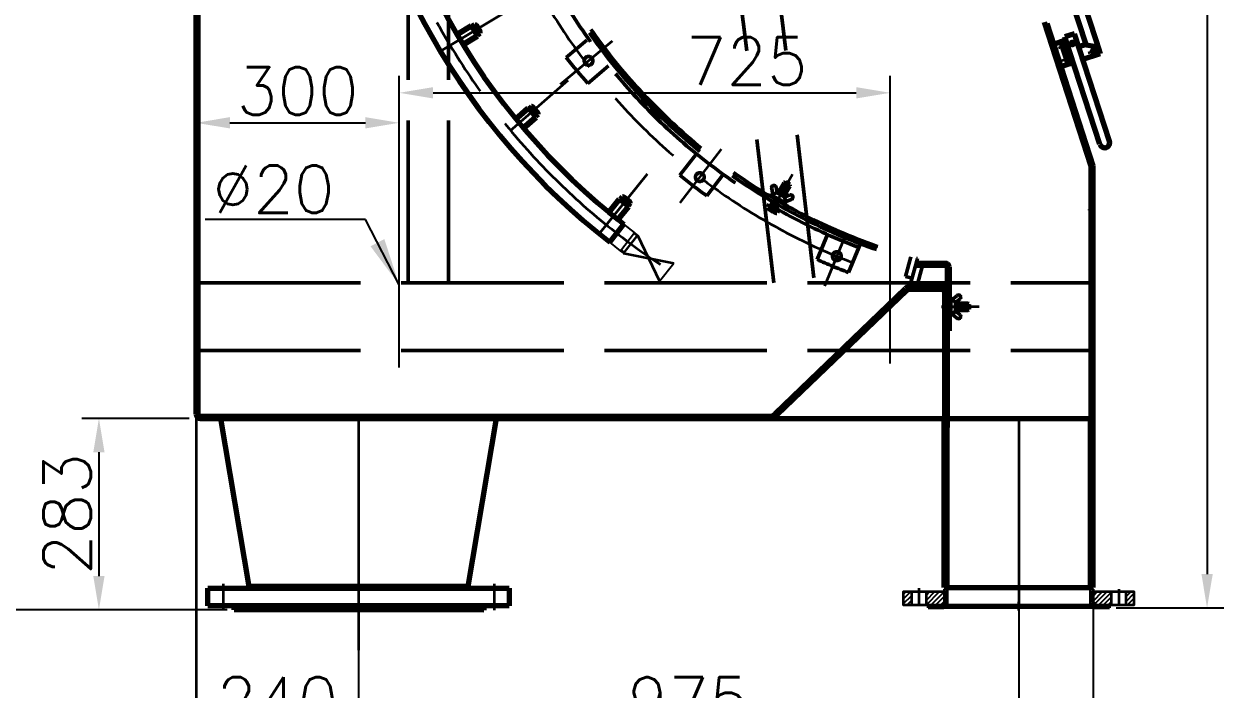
# Model space of a CAD drawing. Extents: x 0 to 8400, y -53 to 5887.
# Drawn here: x 3817 to 5589, y 1955 to 2937 of the extents above; entities that cross this region are included whole.
import ezdxf

# ---------------------------------------------------------------- set-up
doc = ezdxf.new("R2010")
doc.units = 0
doc.header["$LTSCALE"] = 20
doc.header["$PDSIZE"] = -1
for name, pattern in [('ACAD_ISO02W100', [15, 12, -3]), ('ACAD_ISO08W100', [36, 24, -3, 6, -3]), ('CENTER', [2, 1.25, -0.25, 0.25, -0.25])]:
    doc.linetypes.add(name, pattern=pattern)
doc.layers.get('0').update_dxf_attribs({"linetype": 'CONTINUOUS'})
doc.layers.get('DEFPOINTS').update_dxf_attribs({"linetype": 'CONTINUOUS'})
for name, color, linetype in [('AHG-CON-35', 3, 'CONTINUOUS'), ('AHG-CON-70', 7, 'CONTINUOUS'), ('GEOM1', 7, 'CONTINUOUS')]:
    doc.layers.add(name, color=color, linetype=linetype)
for name, color, linetype, lineweight in [('M_EQUIP_A1', 1, 'CONTINUOUS', 35), ('M_EQUIP_D1', 3, 'CONTINUOUS', 35), ('M_EQUIP_E3', 3, 'ACAD_ISO08W100', 35), ('M_EQUIP_E5', 2, 'ACAD_ISO02W100', 50), ('M_EQUIP_E7', 7, 'CONTINUOUS', 70), ('M_EQUIP_E8', 8, 'ACAD_ISO08W100', 18), ('M_EQUIP_H_', 4, 'CONTINUOUS', 25)]:
    doc.layers.add(name, color=color, linetype=linetype, lineweight=lineweight)
doc.styles.add('SIMPLEX', font='simplex')
doc.dimstyles.new('NORDIC', dxfattribs={"dimscale": 20, "dimtxt": 3.5, "dimasz": 3.5, "dimexe": 1.25, "dimexo": 0, "dimgap": 0.6, "dimtad": 0, "dimdec": 0, "dimdsep": 46, "dimtxsty": 'SIMPLEX', "dimcen": 2.5, "dimclrd": 3, "dimclre": 3, "dimclrt": 3, "dimadec": 0, "dimazin": 0, "dimtfac": 1, "dimtdec": 0, "dimtmove": 2, "dimatfit": 3, "dimfxl": 0, "dimtvp": 1, "dimtolj": 1, "dimarcsym": 0})
doc.dimstyles.new('NORDIC-1-35-0', dxfattribs={"dimscale": 20, "dimtxt": 3.5, "dimasz": 2.5, "dimexe": 1.25, "dimexo": 0.5, "dimgap": 0.6, "dimtad": 1, "dimdec": 0, "dimdsep": 46, "dimtxsty": 'SIMPLEX', "dimcen": 2.5, "dimclrd": 256, "dimclre": 256, "dimclrt": 3, "dimadec": 1, "dimazin": 2, "dimtfac": 1, "dimtdec": 0, "dimtmove": 0, "dimatfit": 0, "dimfxl": 0, "dimtolj": 1, "dimtzin": 0, "dimarcsym": 0})

# ---------------------------------------------------------------- blocks, each defined once
blk = doc.blocks.new('*D27')
at = {"layer": 'DEFPOINTS', "color": 0, "linetype": 'Continuous', "lineweight": 35, "transparency": 16777216}
for p in [(4070.7, 2012.5), (4310.7, 1890.6), (4310.7, 1890.6)]:
    blk.add_point(p, dxfattribs=at)
at = {"layer": 'M_EQUIP_D1', "color": 3, "linetype": 'Continuous', "lineweight": -2, "transparency": 16777216}
for p, q in [((4070.7, 2002.5), (4070.7, 1865.6)), ((4310.7, 1900.6), (4310.7, 1915.6)), ((4120.7, 1890.6), (4260.7, 1890.6))]:
    blk.add_line(p, q, dxfattribs=at)
at = {"layer": 'M_EQUIP_D1', "color": 3, "linetype": 'Continuous', "lineweight": 35, "transparency": 16777216}
for points in [[(4120.7, 1899), (4120.7, 1882.3), (4070.7, 1890.6)], [(4260.7, 1899), (4260.7, 1882.3), (4310.7, 1890.6)]]:
    blk.add_solid(points, dxfattribs=at)
at = {"layer": 'M_EQUIP_D1', "color": 3, "linetype": 'Continuous', "lineweight": 35, "transparency": 16777216, "insert": (4190.7, 1937.6), "char_height": 70, "attachment_point": 5, "style": 'SIMPLEX'}
blk.add_mtext('\\A1;240', dxfattribs=at)
blk = doc.blocks.new('*D25')
at = {"layer": 'DEFPOINTS', "color": 0, "linetype": 'Continuous', "lineweight": 35, "transparency": 16777216}
for p in [(5395.2, 2098), (4070.7, 1959.3), (5395.2, 1708.3)]:
    blk.add_point(p, dxfattribs=at)
at = {"layer": 'M_EQUIP_D1', "color": 3, "linetype": 'Continuous', "lineweight": -2, "transparency": 16777216}
for p, q in [((5395.2, 2088), (5395.2, 1683.3)), ((4070.7, 1949.3), (4070.7, 1683.3)), ((4120.7, 1708.3), (5345.2, 1708.3))]:
    blk.add_line(p, q, dxfattribs=at)
at = {"layer": 'M_EQUIP_D1', "color": 3, "linetype": 'Continuous', "lineweight": 35, "transparency": 16777216}
for points in [[(4120.7, 1716.6), (4120.7, 1699.9), (4070.7, 1708.3)], [(5345.2, 1716.6), (5345.2, 1699.9), (5395.2, 1708.3)]]:
    blk.add_solid(points, dxfattribs=at)
at = {"layer": 'M_EQUIP_D1', "color": 3, "linetype": 'Continuous', "lineweight": 35, "transparency": 16777216, "insert": (4732.9, 1755.3), "char_height": 70, "attachment_point": 5, "style": 'SIMPLEX'}
blk.add_mtext('\\A1;1325', dxfattribs=at)
blk = doc.blocks.new('*X2')
at = {"color": 0, "linetype": 'Continuous'}
for p, q in [((3504.1, 1000.9), (3506.6, 1003.4)), ((3504.1, 996.6), (3508.1, 1000.6)), ((3504.1, 992.4), (3508.1, 996.4)), ((3719.2, 1003.9), (3719.4, 1004.1)), ((3719.2, 999.6), (3722.1, 1002.6)), ((3719.2, 995.4), (3723.2, 999.4)), ((3719.2, 991.1), (3723.2, 995.1)), ((3479.6, 976.4), (3481.4, 978.3)), ((3481.7, 974.3), (3485.7, 978.3)), ((3485.9, 974.3), (3489.9, 978.3)), ((3490.2, 974.3), (3494.2, 978.3)), ((3494.4, 974.3), (3498.4, 978.3)), ((3498.6, 974.3), (3508.1, 983.7)), ((3503.2, 974.6), (3507.7, 979.1)), ((3504.1, 988.2), (3508.1, 992.2)), ((3504.1, 983.9), (3508.1, 987.9)), ((3719.2, 986.9), (3723.2, 990.9)), ((3719.2, 982.6), (3723.2, 986.6)), ((3719.6, 978.8), (3723.2, 982.4)), ((3721.3, 976.3), (3724.1, 979.1)), ((3723.9, 974.6), (3727.5, 978.3)), ((3727.7, 974.3), (3731.7, 978.3)), ((3732, 974.3), (3736, 978.3)), ((3736.2, 974.3), (3740.2, 978.3)), ((3740.5, 974.3), (3744.5, 978.3)), ((3744.7, 974.3), (3747.6, 977.2))]:
    blk.add_line(p, q, dxfattribs=at)
blk = doc.blocks.new('09565564')
at = {"layer": 'M_EQUIP_A1', "color": 7, "linetype": 'Continuous'}
for p, q in [((-109.6, -2.3), (-105.5, 0)), ((105.6, 0), (-105.5, 0)), ((105.6, 0), (109.6, -2.3)), ((-134, -30), (-134, -26)), ((134, -30), (-134, -30)), ((134, -26), (134, -30))]:
    blk.add_line(p, q, dxfattribs=at)
at = {"layer": 'M_EQUIP_A1', "color": 1, "linetype": 'CENTER'}
for p in [(0, 4), (0, -34)]:
    blk.add_line(p, (0, -21), dxfattribs=at)
at = {"layer": 'M_EQUIP_A1', "color": 7, "linetype": 'Continuous'}
for points in [[(-134, -30), (-112.5, -30, 0.414214), (-105.5, -23), (-105.5, 0)], [(105.6, 0), (105.6, -23, 0.414214), (112.6, -30), (134, -30)], [(-134, -26), (-112.5, -26, 0.414214), (-109.6, -23), (-109.6, -2.3)], [(109.6, -2.3), (109.6, -23, 0.414214), (112.6, -26), (134, -26)]]:
    blk.add_lwpolyline(points, format="xyb", dxfattribs=at)
at = {"layer": 'M_EQUIP_H_', "color": 4, "linetype": 'Continuous'}
blk.add_blockref('*X2', (-3613.6, -1004.3), dxfattribs=at)
blk = doc.blocks.new('*X4')
at = {"color": 0, "linetype": 'Continuous'}
for p, q in [((3443.6, 989.9), (3454.2, 1000.5)), ((3443.6, 997), (3447.1, 1000.5)), ((3443.6, 982.9), (3455.1, 994.4)), ((3477.1, 981), (3496.6, 1000.5)), ((3477.1, 988.1), (3489.5, 1000.5)), ((3477.1, 995.2), (3482.4, 1000.5)), ((3483.7, 980.5), (3503.7, 1000.5)), ((3490.7, 980.5), (3504.1, 993.8)), ((3723.2, 993.7), (3729.9, 1000.5)), ((3723.2, 986.6), (3737, 1000.5)), ((3726.1, 982.5), (3744.1, 1000.5)), ((3731.1, 980.5), (3750.1, 999.5)), ((3738.2, 980.5), (3750.1, 992.4)), ((3772.1, 1000.2), (3772.4, 1000.5)), ((3772.1, 993.2), (3779.4, 1000.5)), ((3772.1, 986.1), (3783.6, 997.6)), ((3448.3, 980.5), (3455.1, 987.3)), ((3497.8, 980.5), (3504.1, 986.7)), ((3745.3, 980.5), (3750.1, 985.3)), ((3773.6, 980.5), (3783.6, 990.5)), ((3780.6, 980.5), (3783.6, 983.5))]:
    blk.add_line(p, q, dxfattribs=at)
blk = doc.blocks.new('09580249')
at = {"layer": 'M_EQUIP_A1', "color": 1, "linetype": 'CENTER'}
for p, q in [((-147.5, 20), (-147.5, -10)), ((147.5, 18.8), (147.5, -10)), ((0, 0), (0, -10))]:
    blk.add_line(p, q, dxfattribs=at)
at = {"layer": 'M_EQUIP_A1', "color": 7, "linetype": 'Continuous'}
for p, q in [((-158.5, 15), (-136.5, 15)), ((136.5, 15), (158.5, 15)), ((-136.5, -5), (-158.5, -5)), ((114.6, -5), (-114.5, -5)), ((158.5, -5), (136.5, -5))]:
    blk.add_line(p, q, dxfattribs=at)
for points in [[(-158.5, -5), (-170, -5), (-170, 15), (-158.5, 15)], [(-114.5, -5), (-136.5, -5), (-136.5, 15), (-109.5, 15), (-109.5, 0)], [(109.6, 15), (136.5, 15), (136.5, -5), (114.6, -5), (109.6, 0)], [(158.5, 15), (170, 15), (170, -5), (158.5, -5)]]:
    blk.add_lwpolyline(points, close=True, dxfattribs=at)
at = {"layer": 'M_EQUIP_H_', "color": 4, "linetype": 'Continuous'}
blk.add_blockref('*X4', (-3613.6, -985.5), dxfattribs=at)
blk = doc.blocks.new('*D26')
at = {"layer": 'DEFPOINTS', "color": 0, "linetype": 'Continuous', "lineweight": 35, "transparency": 16777216}
for p in [(5285.6, 2111.8), (4310.7, 2023), (5285.6, 1890.6)]:
    blk.add_point(p, dxfattribs=at)
at = {"layer": 'M_EQUIP_D1', "color": 3, "linetype": 'Continuous', "lineweight": -2, "transparency": 16777216}
for p, q in [((5285.6, 2101.8), (5285.6, 1865.6)), ((4310.7, 2013), (4310.7, 1865.6)), ((4360.7, 1890.6), (5235.6, 1890.6))]:
    blk.add_line(p, q, dxfattribs=at)
at = {"layer": 'M_EQUIP_D1', "color": 3, "linetype": 'Continuous', "lineweight": 35, "transparency": 16777216}
for points in [[(4360.7, 1899), (4360.7, 1882.3), (4310.7, 1890.6)], [(5235.6, 1899), (5235.6, 1882.3), (5285.6, 1890.6)]]:
    blk.add_solid(points, dxfattribs=at)
at = {"layer": 'M_EQUIP_D1', "color": 3, "linetype": 'Continuous', "lineweight": 35, "transparency": 16777216, "insert": (4798.2, 1937.6), "char_height": 70, "attachment_point": 5, "style": 'SIMPLEX'}
blk.add_mtext('\\A1;975', dxfattribs=at)
blk = doc.blocks.new('13250724')
at = {"layer": 'AHG-CON-35', "linetype": 'Continuous'}
for p, q in [((6.4, 15.545), (0, 15.145)), ((6.4, -15.545), (0, -15.145))]:
    blk.add_line(p, q, dxfattribs=at)
at = {"layer": 'AHG-CON-70', "linetype": 'Continuous'}
for p, q in [((0, 16.625), (6.4, 17.025)), ((6.4, 17.025), (26.4, 17.025)), ((6.4, 17.025), (6.4, -17.025)), ((26.4, 17.025), (26.4, -17.025)), ((0, -16.625), (6.4, -17.025)), ((6.4, -17.025), (26.4, -17.025))]:
    blk.add_line(p, q, dxfattribs=at)
at = {"layer": 'M_EQUIP_E8', "linetype": 'CENTER'}
blk.add_line((-4, 0), (30.4, 0), dxfattribs=at)
blk = doc.blocks.new('A$C5092')
at = {"layer": 'AHG-CON-35', "linetype": 'Continuous'}
blk.add_line((44.5, 71.1), (24, 44.9), dxfattribs=at)
at = {"layer": 'GEOM1', "color": 7, "linetype": 'Continuous'}
for p, q in [((23.8, 87.6), (3.1, 61)), ((44.2, 71.4), (23.5, 44.8)), ((76.7, 3.4), (97.4, 30))]:
    blk.add_line(p, q, dxfattribs=at)
at = {"layer": 'M_EQUIP_A1', "color": 7, "linetype": 'Continuous'}
for p, q in [((44.2, 71.4), (76.7, 3.4)), ((23.5, 44.8), (97.4, 30))]:
    blk.add_line(p, q, dxfattribs=at)
at = {"linetype": 'Continuous', "rotation": 141.8341628584372}
blk.add_blockref('13250724', (34.2, 58), dxfattribs=at)
blk = doc.blocks.new('*D33')
at = {"layer": 'DEFPOINTS', "color": 0, "linetype": 'Continuous', "lineweight": 35, "transparency": 16777216}
for p in [(3992.9, 4323.5), (3698.5, 2071.9), (4032.6, 2071.9)]:
    blk.add_point(p, dxfattribs=at)
at = {"layer": 'M_EQUIP_D1', "color": 3, "linetype": 'Continuous', "lineweight": -2, "transparency": 16777216}
for p, q in [((3982.9, 4323.5), (3673.5, 4323.5)), ((3698.5, 4273.5), (3698.5, 2121.9)), ((4022.6, 2071.9), (3673.5, 2071.9))]:
    blk.add_line(p, q, dxfattribs=at)
at = {"layer": 'M_EQUIP_D1', "color": 3, "linetype": 'Continuous', "lineweight": 35, "transparency": 16777216}
for points in [[(3690.1, 4273.5), (3706.8, 4273.5), (3698.5, 4323.5)], [(3690.1, 2121.9), (3706.8, 2121.9), (3698.5, 2071.9)]]:
    blk.add_solid(points, dxfattribs=at)
at = {"layer": 'M_EQUIP_D1', "color": 3, "linetype": 'Continuous', "lineweight": 35, "transparency": 16777216, "insert": (3651.5, 3197.7), "char_height": 70, "attachment_point": 5, "rotation": 90, "style": 'SIMPLEX'}
blk.add_mtext('\\A1;2250', dxfattribs=at)
blk = doc.blocks.new('*D34')
at = {"layer": 'DEFPOINTS', "color": 0, "linetype": 'Continuous', "lineweight": 35, "transparency": 16777216}
for p in [(4370.7, 2791.4), (4370.7, 2419.9), (4070.7, 2360.9)]:
    blk.add_point(p, dxfattribs=at)
at = {"layer": 'M_EQUIP_D1', "color": 3, "linetype": 'Continuous', "lineweight": -2, "transparency": 16777216}
for p, q in [((4070.7, 2370.9), (4070.7, 2816.4)), ((4370.7, 2429.9), (4370.7, 2816.4)), ((4120.7, 2791.4), (4320.7, 2791.4))]:
    blk.add_line(p, q, dxfattribs=at)
at = {"layer": 'M_EQUIP_D1', "color": 3, "linetype": 'Continuous', "lineweight": 35, "transparency": 16777216}
for points in [[(4120.7, 2799.8), (4120.7, 2783.1), (4070.7, 2791.4)], [(4320.7, 2799.8), (4320.7, 2783.1), (4370.7, 2791.4)]]:
    blk.add_solid(points, dxfattribs=at)
at = {"layer": 'M_EQUIP_D1', "color": 3, "linetype": 'Continuous', "lineweight": 35, "transparency": 16777216, "insert": (4220.7, 2838.4), "char_height": 70, "attachment_point": 5, "style": 'SIMPLEX'}
blk.add_mtext('\\A1;300', dxfattribs=at)
blk = doc.blocks.new('*D35')
at = {"layer": 'DEFPOINTS', "color": 0, "linetype": 'Continuous', "lineweight": 35, "transparency": 16777216}
for p in [(5095.7, 2835.7), (4370.7, 2550.5), (5095.7, 2425.9)]:
    blk.add_point(p, dxfattribs=at)
at = {"layer": 'M_EQUIP_D1', "color": 3, "linetype": 'Continuous', "lineweight": -2, "transparency": 16777216}
for p, q in [((4370.7, 2560.5), (4370.7, 2860.7)), ((5095.7, 2435.9), (5095.7, 2860.7)), ((4420.7, 2835.7), (5045.7, 2835.7))]:
    blk.add_line(p, q, dxfattribs=at)
at = {"layer": 'M_EQUIP_D1', "color": 3, "linetype": 'Continuous', "lineweight": 35, "transparency": 16777216}
for points in [[(4420.7, 2844.1), (4420.7, 2827.4), (4370.7, 2835.7)], [(5045.7, 2844.1), (5045.7, 2827.4), (5095.7, 2835.7)]]:
    blk.add_solid(points, dxfattribs=at)
at = {"layer": 'M_EQUIP_D1', "color": 3, "linetype": 'Continuous', "lineweight": 35, "transparency": 16777216, "insert": (4883.9, 2882.7), "char_height": 70, "attachment_point": 5, "style": 'SIMPLEX'}
blk.add_mtext('\\A1;725', dxfattribs=at)
blk = doc.blocks.new('*D38')
at = {"layer": 'DEFPOINTS', "color": 0, "linetype": 'Continuous', "lineweight": 35, "transparency": 16777216}
for p in [(4070.7, 2354.9), (3927.3, 2071.9), (4126.8, 2071.9)]:
    blk.add_point(p, dxfattribs=at)
at = {"layer": 'M_EQUIP_D1', "color": 3, "linetype": 'Continuous', "lineweight": -2, "transparency": 16777216}
for p, q in [((4060.7, 2354.9), (3902.3, 2354.9)), ((3927.3, 2304.9), (3927.3, 2121.9)), ((4116.8, 2071.9), (3902.3, 2071.9))]:
    blk.add_line(p, q, dxfattribs=at)
at = {"layer": 'M_EQUIP_D1', "color": 3, "linetype": 'Continuous', "lineweight": 35, "transparency": 16777216}
for points in [[(3919, 2304.9), (3935.6, 2304.9), (3927.3, 2354.9)], [(3919, 2121.9), (3935.6, 2121.9), (3927.3, 2071.9)]]:
    blk.add_solid(points, dxfattribs=at)
at = {"layer": 'M_EQUIP_D1', "color": 3, "linetype": 'Continuous', "lineweight": 35, "transparency": 16777216, "insert": (3880.3, 2213.4), "char_height": 70, "attachment_point": 5, "rotation": 90, "style": 'SIMPLEX'}
blk.add_mtext('\\A1;283', dxfattribs=at)
blk = doc.blocks.new('*D40')
at = {"layer": 'DEFPOINTS', "color": 0, "linetype": 'Continuous', "lineweight": 35, "transparency": 16777216}
for p in [(5105.7, 4374.9), (5419.6, 2074.9), (5563.6, 2074.9)]:
    blk.add_point(p, dxfattribs=at)
at = {"layer": 'M_EQUIP_D1', "color": 3, "linetype": 'Continuous', "lineweight": -2, "transparency": 16777216}
for p, q in [((5115.7, 4374.9), (5588.6, 4374.9)), ((5563.6, 4324.9), (5563.6, 2124.9)), ((5429.6, 2074.9), (5588.6, 2074.9))]:
    blk.add_line(p, q, dxfattribs=at)
at = {"layer": 'M_EQUIP_D1', "color": 3, "linetype": 'Continuous', "lineweight": 35, "transparency": 16777216}
for points in [[(5555.3, 4324.9), (5572, 4324.9), (5563.6, 4374.9)], [(5555.3, 2124.9), (5572, 2124.9), (5563.6, 2074.9)]]:
    blk.add_solid(points, dxfattribs=at)
at = {"layer": 'M_EQUIP_D1', "color": 3, "linetype": 'Continuous', "lineweight": 35, "transparency": 16777216, "insert": (5516.6, 3224.9), "char_height": 70, "attachment_point": 5, "rotation": 90, "style": 'SIMPLEX'}
blk.add_mtext('\\A1;2300', dxfattribs=at)

msp = doc.modelspace()

# ---------------------------------------------------------------- linework, layer by layer
at = {"layer": 'M_EQUIP_D1', "linetype": 'Continuous', "lineweight": 35}
msp.add_line((4070.7, 2354.9), (4070.7, 1905.4), dxfattribs=at)
at = {"layer": 'M_EQUIP_E3', "linetype": 'ACAD_ISO08W100', "lineweight": 35}
for p, q in [((4431.5, 2897.2), (4528.9, 2955.8)), ((4685.1, 2912.2), (4608.5, 2847.9)), ((4534.4, 2779.6), (4620.2, 2854.2)), ((4846.3, 2752.3), (4785.3, 2673.1)), ((4665.9, 2627.6), (4737.4, 2716)), ((5028.4, 2622.1), (4998.5, 2550)), ((4310.7, 2354.9), (4310.7, 2022.1)), ((5285.6, 2354.9), (5285.6, 2090.9)), ((4110.7, 2110.6), (4110.7, 2071.6)), ((4510.7, 2110.6), (4510.7, 2071.6))]:
    msp.add_line(p, q, dxfattribs=at)
at = {"layer": 'M_EQUIP_E3', "color": 3, "linetype": 'Continuous', "lineweight": 35}
for p, q in [((4457.1, 2919.9), (4478.6, 2932.8)), ((4463.6, 2909.2), (4485, 2922.1)), ((5359.2, 2906.3), (5344.4, 2901.5)), ((5372, 2911), (5361.1, 2907.4)), ((5366.3, 2903.6), (5363.1, 2913.5)), ((5366.8, 2888.8), (5349, 2883)), ((5388.1, 2894.7), (5401.5, 2899.1)), ((5393.8, 2904.7), (5398.4, 2890.6)), ((4543.9, 2794.8), (4562.8, 2811.2)), ((4552.1, 2785.3), (4571, 2801.7)), ((4951.7, 2715.1), (4923.9, 2666.9)), ((4945.3, 2704), (4919.7, 2659.7)), ((4941, 2703.3), (4931.3, 2686.5)), ((4946.8, 2699.9), (4937.2, 2683.1)), ((4682.2, 2657.7), (4697.9, 2677.1)), ((4931.3, 2679.7), (4930.4, 2678.2)), ((4691.9, 2649.9), (4707.6, 2669.3)), ((5171.5, 2519.6), (5198.4, 2519.6)), ((5227.2, 2519.6), (5171.6, 2519.6)), ((5186.4, 2519.6), (5184.6, 2519.6)), ((5211.6, 2523), (5192.2, 2523)), ((5211.6, 2516.2), (5192.2, 2516.2)), ((4310.7, 2023), (4310.7, 2012.5))]:
    msp.add_line(p, q, dxfattribs=at)
at = {"layer": 'M_EQUIP_E3', "linetype": 'ACAD_ISO08W100', "lineweight": 35}
for centre, radius, start, end in [((5313.2, 3427), 1011.8, 137.444, 236.6382), ((5359.4, 3421.2), 895, 140.8994, 249.1006)]:
    msp.add_arc(centre, radius, start, end, dxfattribs=at)
at = {"layer": 'M_EQUIP_E5', "linetype": 'ACAD_ISO02W100', "lineweight": 50}
for p, q in [((4780.8, 4219.3), (4941.6, 2898.1)), ((4383.7, 2554.9), (4383.7, 4211.9)), ((4443.7, 2554.9), (4443.7, 4211.9)), ((4721.3, 4212), (4883.8, 2897.6)), ((4647.8, 2913.7), (4617.2, 2887.9)), ((4680, 2875.4), (4649.4, 2849.6)), ((4898.6, 2766.9), (4923.7, 2554.9)), ((4958.3, 2773.5), (4983.2, 2562.2)), ((4809.6, 2745.7), (4785.2, 2714)), ((4849.2, 2715.3), (4824.9, 2683.6)), ((5003.1, 2626.4), (4987.8, 2589.5)), ((5049.3, 2607.3), (5034, 2570.3)), ((5118.3, 2564.5), (5126.1, 2593.5)), ((4073.7, 2554.9), (5392.6, 2554.9)), ((4073.7, 2454.9), (5392.6, 2454.9))]:
    msp.add_line(p, q, dxfattribs=at)
at = {"layer": 'M_EQUIP_E5', "color": 2, "linetype": 'Continuous', "lineweight": 50}
for p, q in [((5346.7, 2910.6), (5357.5, 2877.3)), ((4922.5, 2684.4), (4920.8, 2694.6)), ((4928.7, 2688), (4927.5, 2696.5)), ((4918.4, 2686.1), (4917, 2683.8)), ((4918.4, 2686.1), (4930.8, 2678.9)), ((4923.6, 2686.4), (4922.2, 2683.9)), ((4928.7, 2688), (4923.6, 2686.4)), ((4928.7, 2688), (4934.3, 2684.7)), ((4943.3, 2671.8), (4930.8, 2678.9)), ((4939.7, 2681.6), (4934.1, 2684.9)), ((4941, 2676.4), (4939.5, 2673.9)), ((4939.7, 2681.6), (4947.7, 2684.8)), ((4939.7, 2681.6), (4941, 2676.4)), ((4939.8, 2674.4), (4949.4, 2678)), ((4943.3, 2671.8), (4942, 2669.4)), ((5051.6, 2612.9), (5049.3, 2607.3)), ((5125.4, 2552.2), (5135.8, 2590.8)), ((5142.8, 2578.6), (5133.2, 2581.2)), ((5135, 2549.6), (5142.8, 2578.6)), ((5128, 2561.9), (5118.3, 2564.5)), ((5135, 2549.6), (5125.4, 2552.2)), ((5182.7, 2534), (5182.7, 2505.2)), ((5185.4, 2534), (5185.4, 2519.6)), ((5186, 2529.6), (5193.9, 2536.1)), ((5188.3, 2529.6), (5185.4, 2529.6)), ((5185.4, 2505.2), (5185.4, 2519.6)), ((5192.2, 2525.9), (5188.2, 2529.6)), ((5192.2, 2525.9), (5199, 2531.3)), ((5192.2, 2525.9), (5192.2, 2519.5)), ((5192.2, 2513.3), (5192.2, 2519.7)), ((5185.4, 2505.2), (5182.7, 2505.2)), ((5188.3, 2509.6), (5185.4, 2509.6)), ((5186, 2509.6), (5193.9, 2503.1)), ((5192.2, 2513.3), (5188.2, 2509.5)), ((5192.2, 2513.3), (5199, 2507.9))]:
    msp.add_line(p, q, dxfattribs=at)
at = {"layer": 'M_EQUIP_E5', "linetype": 'ACAD_ISO02W100', "lineweight": 50}
for centre in [(4650.3, 2883), (4814.6, 2711.2), (5016.9, 2594.4)]:
    msp.add_circle(centre, 6.5, dxfattribs=at)
for radius, start, end in [(865, 135.5916, 254.2668), (860, 134.9292, 254.9292), (871, 140.8552, 249.1448), (911, 230.9275, 234.0725), (911, 245.9275, 249.0725)]:
    msp.add_arc((5359.4, 3421.2), radius, start, end, dxfattribs=at)
at = {"layer": 'M_EQUIP_E5', "color": 2, "linetype": 'Continuous', "lineweight": 50}
for centre, radius, start, end in [((5329.7, 3455.5), 911, 218.5453, 221.6904), ((4924.1, 2695.5), 3.5, 16.2941, 196.2941), ((4948.6, 2681.4), 3.5, 283.7059, 103.7059), ((5196.4, 2533.7), 3.5, 316.2941, 136.2941), ((5196.4, 2505.5), 3.5, 223.7059, 43.7059)]:
    msp.add_arc(centre, radius, start, end, dxfattribs=at)
at = {"layer": 'M_EQUIP_E7', "linetype": 'Continuous', "lineweight": 70}
for p, q in [((4070.7, 2360.9), (4070.7, 3214.9)), ((4073.7, 2361.1), (4073.7, 3214.9)), ((5378.2, 2978.7), (5399.8, 2912.1)), ((5363, 2973.7), (5384.6, 2907.2)), ((5392.6, 2727.4), (5323.4, 2940.2)), ((5392.8, 2727), (5324.4, 2937.4)), ((5395.6, 2727.9), (5327.3, 2938.1)), ((4465.1, 2906.7), (4486.5, 2919.5)), ((5355.3, 2913.4), (5335.1, 2906.8)), ((5349.5, 2911.5), (5360.4, 2878.3)), ((5368, 2923), (5353.7, 2918.4)), ((5405.2, 2759.8), (5353.7, 2918.4)), ((5419.5, 2764.4), (5368, 2923)), ((5402.7, 2903.2), (5382.3, 2906.4)), ((5399.8, 2912.1), (5406, 2893.1)), ((5406, 2893.1), (5380.4, 2884.8)), ((5366.1, 2880.1), (5345.9, 2873.6)), ((4542, 2797), (4560.8, 2813.4)), ((4568, 2814.9), (4575.4, 2806.3)), ((4572.6, 2801.4), (4575.8, 2804.2)), ((4554.1, 2783.1), (4573, 2799.5)), ((5392.6, 2354.9), (5392.6, 2727.4)), ((5395.6, 2354.9), (5395.6, 2727.9)), ((4679.9, 2659.6), (4695.6, 2679)), ((4695.6, 2679), (4710, 2667.4)), ((4697.6, 2678.7), (4700.3, 2682.1)), ((4698.4, 2676.7), (4707.2, 2669.6)), ((4700.5, 2676.4), (4703.2, 2679.7)), ((4702.4, 2681.7), (4711.2, 2674.6)), ((4694.2, 2648), (4710, 2667.4)), ((4706.4, 2671.6), (4709, 2674.9)), ((4709.3, 2669.3), (4712, 2672.6)), ((5134, 2584.3), (5176.7, 2584.3)), ((5134, 2581.3), (5176.5, 2581.3)), ((5179.7, 2578.1), (5179.7, 2341.3)), ((5182.7, 2578.3), (5182.7, 2484.3)), ((4926.2, 2361.9), (5118.3, 2546.5)), ((4928.9, 2360.5), (5120.4, 2544)), ((5123.2, 2545.6), (5172.5, 2545.6)), ((5123.6, 2549.6), (5173.7, 2549.6)), ((5175.7, 2542.4), (5175.7, 2341.3)), ((5185.4, 2534), (5182.7, 2534)), ((5179.7, 2484.3), (5182.7, 2484.3)), ((4076.9, 2357.9), (4921, 2357.9)), ((4076.7, 2354.9), (4107.5, 2354.9)), ((4107.5, 2354.9), (5176.5, 2354.9)), ((4149.2, 2106.7), (4107.5, 2354.9)), ((4472.5, 2106.7), (4514.3, 2354.9)), ((5175.6, 2104.9), (5175.6, 2354.9)), ((5175.6, 2354.9), (5395.6, 2354.9)), ((5179.6, 2104.9), (5179.6, 2354.9)), ((5391.6, 2354.9), (5396.1, 2354.9)), ((5391.6, 2104.9), (5391.6, 2354.9)), ((5395.6, 2354.9), (5396.1, 2354.9)), ((5395.6, 2104.9), (5395.6, 2354.9)), ((4088.2, 2104.1), (4533.2, 2104.1)), ((4088.2, 2078.1), (4088.2, 2104.1)), ((4149.2, 2106.7), (4472.5, 2106.7)), ((4149.2, 2106.7), (4472.5, 2106.7)), ((4149.2, 2106.7), (4149.2, 2104.1)), ((4468.6, 2106.7), (4152.7, 2106.7)), ((4472.5, 2106.7), (4472.5, 2104.1)), ((4533.2, 2104.1), (4533.2, 2078.1)), ((5175.6, 2104.9), (5395.6, 2104.9)), ((5180.1, 2104.9), (5391.2, 2104.9)), ((4533.2, 2078.1), (4088.2, 2078.1)), ((4126.8, 2071.9), (4126.8, 2078.1)), ((4495.7, 2078.1), (4495.7, 2071.7)), ((4495.7, 2071.7), (4126.8, 2071.9))]:
    msp.add_line(p, q, dxfattribs=at)
at = {"layer": 'M_EQUIP_E7', "color": 7, "linetype": 'Continuous', "lineweight": 70}
for p, q in [((4455.6, 2922.5), (4477, 2935.4)), ((4477, 2935.4), (4486.5, 2919.5)), ((4478.8, 2934.4), (4482.4, 2936.6)), ((4478.8, 2932.3), (4484.6, 2922.6)), ((4480.7, 2931.2), (4484.4, 2933.4)), ((4484.3, 2935.6), (4490.1, 2925.9)), ((4484.6, 2924.7), (4488.2, 2926.9)), ((4486.5, 2921.5), (4490.2, 2923.7)), ((5352.4, 2912.5), (5363.2, 2879.2)), ((5384.6, 2907.2), (5374.2, 2903.8)), ((5359.9, 2899.2), (5354.2, 2897.3)), ((4560.8, 2813.4), (4573, 2799.5)), ((4562.7, 2812.8), (4565.9, 2815.6)), ((4563.1, 2810.7), (4570.6, 2802.1)), ((4565.2, 2810), (4568.4, 2812.7)), ((4570.1, 2804.3), (4573.4, 2807.1)), ((4939.8, 2702.5), (4930.7, 2686.8)), ((4937.7, 2682.8), (4946.8, 2698.5)), ((4941, 2703.3), (4939.8, 2702.5)), ((4946.8, 2698.5), (4939.8, 2702.5)), ((4946.8, 2699.9), (4941, 2703.3)), ((4946.8, 2698.5), (4946.8, 2699.9)), ((4679.9, 2659.6), (4694.2, 2648)), ((4917.4, 2670.7), (4915, 2666.7)), ((4926, 2659.3), (4916.2, 2664.9)), ((4930.4, 2663.2), (4917.4, 2670.7)), ((4920.6, 2668.8), (4918.3, 2664.8)), ((4927.2, 2665.1), (4924.8, 2661)), ((4930.4, 2663.2), (4928.1, 2659.1)), ((4702.4, 2641.6), (4681.8, 2615)), ((5210.4, 2523.6), (5192.2, 2523.6)), ((5210.4, 2515.6), (5210.4, 2523.6)), ((5211.6, 2523), (5210.4, 2523.6)), ((5210.4, 2515.6), (5211.6, 2516.2)), ((5211.6, 2516.2), (5211.6, 2523)), ((5192.2, 2515.6), (5210.4, 2515.6))]:
    msp.add_line(p, q, dxfattribs=at)
for centre in [(5364.7, 2908.6), (5396.2, 2897.3)]:
    msp.add_circle(centre, 2, dxfattribs=at)
at = {"layer": 'M_EQUIP_E7', "linetype": 'Continuous', "lineweight": 70}
for centre, radius, start, end in [((5313.2, 3427), 995, 139.762, 232.1306), ((5313.2, 3427), 1028.7, 187.3873, 232.1306), ((5412.4, 2762.1), 7.5, 198.0082, 18.0082), ((4699.7, 2678.4), 2.2, 171.9915, 290.0085), ((4707.3, 2678.8), 7.2, 199.4038, 262.5962), ((4702.3, 2672.6), 7.2, 19.4038, 82.5962), ((4708.5, 2671.3), 2.2, 171.9915, 290.0085), ((4709.8, 2672.9), 2.2, 351.9915, 110.0085), ((5176.5, 2578.1), 3.2, 0, 90), ((5176.7, 2578.3), 6, 0, 90), ((5123.6, 2543.6), 6, 90, 150.9861), ((5123.2, 2542.4), 3.2, 90, 150.9861), ((5172.5, 2542.4), 3.2, 0, 90), ((5173.7, 2543.6), 6, 0, 90), ((4076.7, 2360.9), 6, 180, 270), ((4076.9, 2361.1), 3.2, 180, 270), ((4921, 2364.9), 6, 270, 330.0184), ((4921, 2364.9), 10, 270, 330.0184)]:
    msp.add_arc(centre, radius, start, end, dxfattribs=at)
at = {"layer": 'M_EQUIP_E7', "color": 7, "linetype": 'Continuous', "lineweight": 70}
for centre, radius, start, end in [((4480.7, 2933.4), 2.2, 151.9915, 270.0085), ((4487.9, 2931.1), 7.2, 179.4038, 242.5962), ((4482.4, 2934.4), 2.2, 331.9915, 90.0085), ((4486.5, 2923.7), 2.2, 151.9915, 270.0085), ((4481.1, 2927), 7.2, 359.4038, 62.5962), ((4488.2, 2924.7), 2.2, 331.9915, 90.0085), ((4564.8, 2812.1), 2.2, 161.9915, 280.0085), ((4572.3, 2811.1), 7.2, 189.4038, 252.5962), ((4566.3, 2813.4), 2.2, 341.9915, 100.0085), ((4566.3, 2805.9), 7.2, 9.4038, 72.5962), ((4572.2, 2803.6), 2.2, 161.9915, 280.0085), ((4573.7, 2804.9), 2.2, 341.9915, 100.0085), ((4701, 2680), 2.2, 351.9915, 110.0085), ((4917.4, 2667), 2.37, 187.3166, 292.6834), ((4925.1, 2669.1), 8.08, 212.1899, 267.8101), ((4927.2, 2661.3), 2.37, 187.3166, 292.6834), ((5385.6, 2662.3), 6, 0, 8.7321), ((5385.6, 2662.3), 10, 0, 8.7321)]:
    msp.add_arc(centre, radius, start, end, dxfattribs=at)

# ---------------------------------------------------------------- block references
at = {"layer": 'M_EQUIP_E7', "linetype": 'Continuous', "lineweight": 70}
for name, p in [('A$C5092', (4678.6, 2554)), ('09565564', (5285.6, 2104.9)), ('09580249', (5285.6, 2083.9))]:
    msp.add_blockref(name, p, dxfattribs=at)

# ---------------------------------------------------------------- texts
at = {"layer": 'M_EQUIP_D1', "linetype": 'Continuous', "lineweight": 35, "style": 'SIMPLEX'}
msp.add_text('%%c20', height=70, dxfattribs=at).set_placement((4095.1, 2658.4))

# ---------------------------------------------------------------- dimensions: what is measured, and where the dimension line sits
at = {"layer": 'M_EQUIP_D1', "linetype": 'Continuous', "lineweight": 35}
for base, p1, p2, picture, middle in [((5563.6, 2074.9), (5105.7, 4374.9), (5419.6, 2074.9), '*D40', (5516.6, 3224.9)), ((3927.3, 2071.9), (4070.7, 2354.9), (4126.8, 2071.9), '*D38', (3880.3, 2213.4))]:
    dim = msp.add_linear_dim(base=base, p1=p1, p2=p2, angle=90, dimstyle='NORDIC-1-35-0', override={"dimtxsty": 'SIMPLEX'}, dxfattribs=at)
    dim.commit()
    dim.dimension.update_dxf_attribs({"geometry": picture, "text_midpoint": middle})
dim = msp.add_linear_dim(base=(3698.5, 2071.9), p1=(3992.9, 4323.5), p2=(4032.6, 2071.9), angle=90, text='2250', dimstyle='NORDIC-1-35-0', override={"dimtxsty": 'SIMPLEX'}, dxfattribs=at)
dim.commit()
dim.dimension.update_dxf_attribs({"geometry": '*D33', "text_midpoint": (3651.5, 3197.7)})
dim = msp.add_linear_dim(base=(5095.7, 2835.7), p1=(4370.7, 2550.5), p2=(5095.7, 2425.9), dimstyle='NORDIC-1-35-0', override={"dimtxsty": 'SIMPLEX'}, dxfattribs=at)
dim.commit()
dim.dimension.update_dxf_attribs({"geometry": '*D35', "text_midpoint": (4883.9, 2835.7), "dimtype": 160})
for base, p1, p2, picture, middle in [((4370.7, 2791.4), (4070.7, 2360.9), (4370.7, 2419.9), '*D34', (4220.7, 2838.4)), ((5285.6, 1890.6), (4310.7, 2023), (5285.6, 2111.8), '*D26', (4798.2, 1937.6)), ((5395.1854, 1708.2708), (4070.6726, 1959.3339), (5395.1854, 2097.9695), '*D25', (4732.929, 1755.2708)), ((4310.7, 1890.6), (4070.7, 2012.5), (4310.7, 1890.6), '*D27', (4190.7, 1937.6))]:
    dim = msp.add_linear_dim(base=base, p1=p1, p2=p2, dimstyle='NORDIC-1-35-0', override={"dimtxsty": 'SIMPLEX'}, dxfattribs=at)
    dim.commit()
    dim.dimension.update_dxf_attribs({"geometry": picture, "text_midpoint": middle})

# ---------------------------------------------------------------- leaders
msp.add_leader([(4370.7, 2552.1), (4320.8, 2648.8), (4084.2, 2648.8)], dimstyle='NORDIC', override={"dimcen": 0}, dxfattribs=at)

doc.saveas('drawing.dxf')
